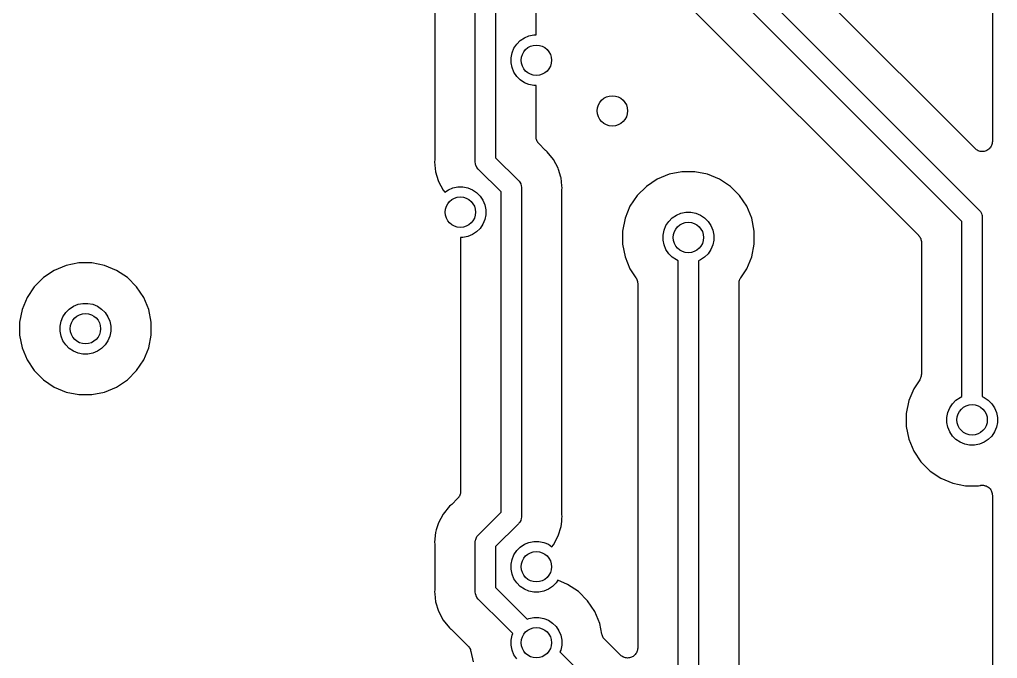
# Model space of a CAD drawing. Extents: x 4.8 to 7.88, y -6.14 to -3.94.
# Drawn here: x 5.8425 to 6.2224, y -5.4589 to -5.2106 of the extents above; entities that cross this region are included whole.
import ezdxf

# ---------------------------------------------------------------- set-up
doc = ezdxf.new("R2010")
doc.units = 0
doc.header["$MEASUREMENT"] = 0
doc.layers.add('BLACK', color=7, linetype='CONTINUOUS')

msp = doc.modelspace()

# ---------------------------------------------------------------- linework, layer by layer
at = {"layer": 'BLACK', "linetype": 'CONTINUOUS'}
for p, q in [((5.85562, -4.92486), (6.21525, -5.28448)), ((6.20866, -5.28903), (5.85005, -4.93042)), ((6.21375, -5.26072), (5.92644, -4.9734)), ((6.07546, -5.1781), (6.19176, -5.2944)), ((6.01959, -5.26571), (6.01959, -5.19714)), ((6.00384, -5.19811), (6.00384, -5.26475)), ((6.02746, -5.19858), (6.02746, -5.26428)), ((6.04321, -5.21654), (6.04321, -5.20673)), ((6.22047, -5.2061), (6.22047, -5.25793)), ((6.03458, -5.22172), (6.03566, -5.2201)), ((6.03566, -5.2201), (6.03703, -5.21873)), ((6.03703, -5.21873), (6.03864, -5.21766)), ((6.03864, -5.21766), (6.04044, -5.21691)), ((6.04044, -5.21691), (6.04234, -5.21654)), ((6.04234, -5.21654), (6.04321, -5.21654)), ((6.03346, -5.22541), (6.03384, -5.22351)), ((6.03384, -5.22351), (6.03458, -5.22172)), ((6.03346, -5.22735), (6.03346, -5.22541)), ((6.03384, -5.22925), (6.03346, -5.22735)), ((6.03458, -5.23104), (6.03384, -5.22925)), ((6.03566, -5.23265), (6.03458, -5.23104)), ((6.03703, -5.23402), (6.03566, -5.23265)), ((6.03864, -5.2351), (6.03703, -5.23402)), ((6.04044, -5.23584), (6.03864, -5.2351)), ((6.04234, -5.23622), (6.04044, -5.23584)), ((6.04321, -5.23622), (6.04234, -5.23622)), ((6.04321, -5.25612), (6.04321, -5.23622)), ((6.04325, -5.25649), (6.04321, -5.25612)), ((6.04328, -5.25685), (6.04325, -5.25649)), ((6.04329, -5.25687), (6.04328, -5.25685)), ((6.04329, -5.25689), (6.04329, -5.25687)), ((6.04339, -5.25724), (6.04329, -5.25689)), ((6.04349, -5.25758), (6.04339, -5.25724)), ((6.0435, -5.2576), (6.04349, -5.25758)), ((6.04351, -5.25762), (6.0435, -5.2576)), ((6.04368, -5.25794), (6.04351, -5.25762)), ((6.04385, -5.25827), (6.04368, -5.25794)), ((6.22047, -5.25799), (6.22043, -5.25836)), ((6.22047, -5.25793), (6.22047, -5.25797)), ((6.22047, -5.25797), (6.22047, -5.25797)), ((6.22047, -5.25797), (6.22047, -5.25797)), ((6.22047, -5.25797), (6.22047, -5.25799)), ((6.04386, -5.25828), (6.04385, -5.25827)), ((6.04387, -5.2583), (6.04386, -5.25828)), ((6.0441, -5.25858), (6.04387, -5.2583)), ((6.04433, -5.25887), (6.0441, -5.25858)), ((6.04436, -5.2589), (6.04433, -5.25887)), ((6.04437, -5.25891), (6.04436, -5.2589)), ((6.04436, -5.2589), (6.04436, -5.2589)), ((6.04436, -5.2589), (6.04436, -5.2589)), ((6.04666, -5.2612), (6.04437, -5.25891)), ((6.04679, -5.2613), (6.04666, -5.2612)), ((6.0469, -5.26142), (6.04679, -5.2613)), ((6.04694, -5.26146), (6.0469, -5.26142)), ((6.04755, -5.26195), (6.04694, -5.26146)), ((6.21404, -5.26096), (6.21375, -5.26072)), ((6.21433, -5.2612), (6.21404, -5.26096)), ((6.21434, -5.2612), (6.21433, -5.2612)), ((6.21435, -5.2612), (6.21434, -5.2612)), ((6.21468, -5.26138), (6.21435, -5.2612)), ((6.21501, -5.26156), (6.21468, -5.26138)), ((6.21502, -5.26156), (6.21501, -5.26156)), ((6.21502, -5.26157), (6.21502, -5.26156)), ((6.21538, -5.26168), (6.21502, -5.26157)), ((6.21574, -5.26179), (6.21538, -5.26168)), ((6.21575, -5.26179), (6.21574, -5.26179)), ((6.21576, -5.26179), (6.21575, -5.26179)), ((6.21613, -5.26183), (6.21576, -5.26179)), ((6.21651, -5.26187), (6.21613, -5.26183)), ((6.21652, -5.26187), (6.21651, -5.26187)), ((6.21651, -5.26187), (6.21651, -5.26187)), ((6.21689, -5.26183), (6.21652, -5.26187)), ((6.21727, -5.2618), (6.21689, -5.26183)), ((6.21728, -5.2618), (6.21727, -5.2618)), ((6.21729, -5.2618), (6.21728, -5.2618)), ((6.21764, -5.26169), (6.21729, -5.2618)), ((6.21801, -5.26158), (6.21764, -5.26169)), ((6.21802, -5.26158), (6.21801, -5.26158)), ((6.21836, -5.2614), (6.21802, -5.26158)), ((6.21802, -5.26158), (6.21802, -5.26158)), ((6.21869, -5.26123), (6.21836, -5.2614)), ((6.2187, -5.26122), (6.21869, -5.26123)), ((6.219, -5.26098), (6.2187, -5.26122)), ((6.2187, -5.26122), (6.2187, -5.26122)), ((6.21929, -5.26074), (6.219, -5.26098)), ((6.2193, -5.26074), (6.21929, -5.26074)), ((6.21929, -5.26074), (6.21929, -5.26074)), ((6.21954, -5.26044), (6.2193, -5.26074)), ((6.21978, -5.26016), (6.21954, -5.26044)), ((6.21979, -5.26015), (6.21978, -5.26016)), ((6.21997, -5.25982), (6.21979, -5.26014)), ((6.21979, -5.26014), (6.21979, -5.26015)), ((6.22015, -5.25948), (6.21997, -5.25982)), ((6.22016, -5.25948), (6.22015, -5.25948)), ((6.22027, -5.25912), (6.22016, -5.25947)), ((6.22016, -5.25947), (6.22016, -5.25948)), ((6.22039, -5.25875), (6.22027, -5.25912)), ((6.22043, -5.25836), (6.22039, -5.25874)), ((6.22039, -5.25874), (6.22039, -5.25874)), ((6.22039, -5.25874), (6.22039, -5.25875)), ((6.00382, -5.26513), (6.00375, -5.26591)), ((6.00384, -5.2648), (6.00382, -5.26497)), ((6.00382, -5.26497), (6.00382, -5.26513)), ((6.00384, -5.26475), (6.00384, -5.2648)), ((6.02746, -5.26428), (6.03621, -5.27302)), ((6.05001, -5.26495), (6.04755, -5.26195)), ((6.05183, -5.26837), (6.05001, -5.26495)), ((6.00375, -5.26591), (6.00413, -5.26977)), ((6.01957, -5.26591), (6.01959, -5.26571)), ((6.01965, -5.26668), (6.01957, -5.26591)), ((6.01983, -5.26729), (6.01965, -5.26668)), ((6.01987, -5.26742), (6.01983, -5.26729)), ((6.02024, -5.26811), (6.01987, -5.26742)), ((6.02073, -5.2687), (6.02024, -5.26811)), ((6.02088, -5.26883), (6.02073, -5.2687)), ((6.02962, -5.27757), (6.02088, -5.26883)), ((6.05197, -5.2688), (6.05183, -5.26837)), ((6.05197, -5.26881), (6.05197, -5.2688)), ((6.05286, -5.27176), (6.05197, -5.26881)), ((6.00413, -5.26977), (6.00513, -5.27306)), ((6.00513, -5.27306), (6.00513, -5.27306)), ((6.00513, -5.27306), (6.00525, -5.27348)), ((6.03621, -5.27302), (6.03636, -5.27314)), ((6.03636, -5.27314), (6.03648, -5.27329)), ((6.05296, -5.27208), (6.05286, -5.27176)), ((6.05326, -5.27516), (6.05296, -5.27208)), ((6.09024, -5.2726), (6.08605, -5.2754)), ((6.0949, -5.27067), (6.09024, -5.2726)), ((6.09984, -5.26969), (6.0949, -5.27067)), ((6.10488, -5.26969), (6.09984, -5.26969)), ((6.10983, -5.27067), (6.10488, -5.26969)), ((6.11448, -5.2726), (6.10983, -5.27067)), ((6.11868, -5.2754), (6.11448, -5.2726)), ((6.00525, -5.27348), (6.00708, -5.2769)), ((6.00708, -5.2769), (6.0077, -5.27766)), ((6.0077, -5.27766), (6.00912, -5.27671)), ((6.00912, -5.27671), (6.01091, -5.27597)), ((6.01091, -5.27597), (6.01281, -5.27559)), ((6.01281, -5.27559), (6.01475, -5.27559)), ((6.01475, -5.27559), (6.01665, -5.27597)), ((6.01665, -5.27597), (6.01844, -5.27671)), ((6.01844, -5.27671), (6.02005, -5.27779)), ((6.03648, -5.27329), (6.03648, -5.27329)), ((6.03648, -5.27329), (6.03657, -5.2734)), ((6.03657, -5.2734), (6.03685, -5.27374)), ((6.03685, -5.27374), (6.03721, -5.27442)), ((6.03721, -5.27442), (6.03744, -5.27517)), ((6.03744, -5.27517), (6.0375, -5.27575)), ((6.0375, -5.27575), (6.0375, -5.27575)), ((6.0375, -5.27575), (6.03752, -5.27594)), ((6.03752, -5.27594), (6.0375, -5.27613)), ((6.0375, -5.27613), (6.0375, -5.40351)), ((6.05324, -5.27704), (6.05326, -5.27688)), ((6.05324, -5.2771), (6.05324, -5.27704)), ((6.05334, -5.27594), (6.05326, -5.27516)), ((6.05326, -5.27516), (6.05326, -5.27516)), ((6.05326, -5.27671), (6.05334, -5.27594)), ((6.05326, -5.27688), (6.05326, -5.27671)), ((6.08605, -5.2754), (6.08248, -5.27896)), ((6.12224, -5.27896), (6.11868, -5.2754)), ((6.02005, -5.27779), (6.02142, -5.27916)), ((6.02142, -5.27916), (6.0225, -5.28077)), ((6.0225, -5.28077), (6.02324, -5.28256)), ((6.02962, -5.40207), (6.02962, -5.27757)), ((6.05324, -5.40254), (6.05324, -5.2771)), ((6.08248, -5.27896), (6.07968, -5.28315)), ((6.12504, -5.28315), (6.12224, -5.27896)), ((6.02324, -5.28256), (6.02362, -5.28446)), ((6.02362, -5.28446), (6.02362, -5.2864)), ((6.07968, -5.28315), (6.07776, -5.28781)), ((6.12697, -5.28781), (6.12504, -5.28315)), ((6.21525, -5.28448), (6.2154, -5.2846)), ((6.2154, -5.2846), (6.21589, -5.2852)), ((6.02324, -5.2883), (6.0225, -5.2901)), ((6.02362, -5.2864), (6.02324, -5.2883)), ((6.07776, -5.28781), (6.07677, -5.29276)), ((6.09472, -5.289), (6.09609, -5.28763)), ((6.09609, -5.28763), (6.0977, -5.28655)), ((6.0977, -5.28655), (6.09949, -5.28581)), ((6.09949, -5.28581), (6.10139, -5.28543)), ((6.10139, -5.28543), (6.10333, -5.28543)), ((6.10333, -5.28543), (6.10523, -5.28581)), ((6.10523, -5.28581), (6.10702, -5.28655)), ((6.10702, -5.28655), (6.10864, -5.28763)), ((6.10864, -5.28763), (6.11001, -5.289)), ((6.12795, -5.29276), (6.12697, -5.28781)), ((6.21589, -5.2852), (6.21625, -5.28589)), ((6.21625, -5.28589), (6.21641, -5.2864)), ((6.21641, -5.2864), (6.21646, -5.28655)), ((6.21646, -5.28655), (6.21648, -5.28663)), ((6.21648, -5.28663), (6.21654, -5.28721)), ((6.21654, -5.28721), (6.21654, -5.28721)), ((6.21654, -5.28721), (6.21655, -5.2874)), ((6.21655, -5.2874), (6.21654, -5.28759)), ((6.21654, -5.28759), (6.21654, -5.35712)), ((6.02142, -5.29171), (6.02005, -5.29308)), ((6.0225, -5.2901), (6.02142, -5.29171)), ((6.0929, -5.2924), (6.09364, -5.29061)), ((6.09364, -5.29061), (6.09472, -5.289)), ((6.11001, -5.289), (6.11108, -5.29061)), ((6.11108, -5.29061), (6.11183, -5.2924)), ((6.20866, -5.35712), (6.20866, -5.28903)), ((6.01475, -5.29528), (6.01387, -5.29528)), ((6.01387, -5.29528), (6.01387, -5.39392)), ((6.01665, -5.2949), (6.01475, -5.29528)), ((6.01844, -5.29416), (6.01665, -5.2949)), ((6.02005, -5.29308), (6.01844, -5.29416)), ((6.07677, -5.29276), (6.07677, -5.2978)), ((6.09252, -5.29431), (6.0929, -5.2924)), ((6.09252, -5.29624), (6.09252, -5.29431)), ((6.11183, -5.2924), (6.1122, -5.29431)), ((6.1122, -5.29431), (6.1122, -5.29624)), ((6.12795, -5.2978), (6.12795, -5.29276)), ((6.19176, -5.2944), (6.19177, -5.29441)), ((6.19177, -5.29441), (6.19177, -5.29441)), ((6.19177, -5.29441), (6.19177, -5.29441)), ((6.19177, -5.29441), (6.1918, -5.29444)), ((6.1918, -5.29444), (6.19203, -5.29473)), ((6.19203, -5.29473), (6.19226, -5.29501)), ((6.19226, -5.29501), (6.19227, -5.29503)), ((6.19227, -5.29503), (6.19228, -5.29504)), ((6.19228, -5.29504), (6.19245, -5.29537)), ((6.19245, -5.29537), (6.19262, -5.29569)), ((6.19262, -5.29569), (6.19262, -5.29571)), ((6.19262, -5.29571), (6.19263, -5.29572)), ((6.19263, -5.29572), (6.19273, -5.29607)), ((6.19273, -5.29607), (6.19284, -5.29642)), ((6.07677, -5.2978), (6.07776, -5.30274)), ((6.0929, -5.29815), (6.09252, -5.29624)), ((6.09364, -5.29994), (6.0929, -5.29815)), ((6.11183, -5.29815), (6.11108, -5.29994)), ((6.1122, -5.29624), (6.11183, -5.29815)), ((6.12697, -5.30274), (6.12795, -5.2978)), ((6.19284, -5.29642), (6.19284, -5.29644)), ((6.19284, -5.29644), (6.19285, -5.29646)), ((6.19285, -5.29646), (6.19288, -5.29682)), ((6.19288, -5.29682), (6.19291, -5.29719)), ((6.19291, -5.29719), (6.19291, -5.34835)), ((6.07776, -5.30274), (6.07968, -5.3074)), ((6.09472, -5.30155), (6.09364, -5.29994)), ((6.09609, -5.30292), (6.09472, -5.30155)), ((6.0977, -5.304), (6.09609, -5.30292)), ((6.10864, -5.30292), (6.10702, -5.304)), ((6.11001, -5.30155), (6.10864, -5.30292)), ((6.11108, -5.29994), (6.11001, -5.30155)), ((6.12504, -5.3074), (6.12697, -5.30274)), ((5.86065, -5.3061), (5.85599, -5.30803)), ((5.86559, -5.30512), (5.86065, -5.3061)), ((5.87063, -5.30512), (5.86559, -5.30512)), ((5.87557, -5.3061), (5.87063, -5.30512)), ((5.88023, -5.30803), (5.87557, -5.3061)), ((6.07968, -5.3074), (6.08201, -5.31088)), ((6.09843, -5.3043), (6.0977, -5.304)), ((6.09843, -5.48209), (6.09843, -5.3043)), ((6.10702, -5.304), (6.1063, -5.3043)), ((6.1063, -5.3043), (6.1063, -5.48065)), ((6.12271, -5.31088), (6.12504, -5.3074)), ((5.8518, -5.31083), (5.84823, -5.3144)), ((5.85599, -5.30803), (5.8518, -5.31083)), ((5.88442, -5.31083), (5.88023, -5.30803)), ((5.88799, -5.3144), (5.88442, -5.31083)), ((6.08201, -5.31088), (6.08202, -5.31089)), ((6.08202, -5.31089), (6.08202, -5.31089)), ((6.08202, -5.31089), (6.08202, -5.31089)), ((6.08202, -5.31089), (6.08204, -5.31093)), ((6.08204, -5.31093), (6.08221, -5.31125)), ((6.08221, -5.31125), (6.08238, -5.31157)), ((6.12237, -5.31152), (6.12254, -5.3112)), ((6.12254, -5.3112), (6.12271, -5.31088)), ((5.84823, -5.3144), (5.84543, -5.31859)), ((5.89079, -5.31859), (5.88799, -5.3144)), ((6.08238, -5.31157), (6.08239, -5.31159)), ((6.08239, -5.31159), (6.0824, -5.31161)), ((6.0824, -5.31161), (6.0825, -5.31196)), ((6.0825, -5.31196), (6.0826, -5.31231)), ((6.0826, -5.31231), (6.0826, -5.31233)), ((6.0826, -5.31233), (6.08261, -5.31235)), ((6.08261, -5.31235), (6.08264, -5.31271)), ((6.08264, -5.31271), (6.08268, -5.31307)), ((6.08268, -5.31307), (6.08268, -5.45478)), ((6.12205, -5.31302), (6.12209, -5.31266)), ((6.12205, -5.31306), (6.12205, -5.31302)), ((6.12205, -5.31307), (6.12205, -5.31306)), ((6.12205, -5.31306), (6.12205, -5.31306)), ((6.12205, -5.31306), (6.12205, -5.31306)), ((6.12205, -5.4725), (6.12205, -5.31307)), ((6.12209, -5.31266), (6.12212, -5.3123)), ((6.12212, -5.3123), (6.12213, -5.31227)), ((6.12213, -5.31225), (6.12224, -5.31191)), ((6.12213, -5.31227), (6.12213, -5.31225)), ((6.12224, -5.31191), (6.12235, -5.31156)), ((6.12235, -5.31156), (6.12236, -5.31154)), ((6.12236, -5.31154), (6.12237, -5.31152)), ((5.84543, -5.31859), (5.8435, -5.32324)), ((5.89272, -5.32324), (5.89079, -5.31859)), ((5.86184, -5.32306), (5.86345, -5.32199)), ((5.86345, -5.32199), (5.86524, -5.32124)), ((5.86524, -5.32124), (5.86714, -5.32087)), ((5.86714, -5.32087), (5.86908, -5.32087)), ((5.86908, -5.32087), (5.87098, -5.32124)), ((5.87098, -5.32124), (5.87277, -5.32199)), ((5.87277, -5.32199), (5.87438, -5.32306)), ((5.8435, -5.32324), (5.84252, -5.32819)), ((5.85865, -5.32784), (5.85939, -5.32605)), ((5.85939, -5.32605), (5.86047, -5.32443)), ((5.86047, -5.32443), (5.86184, -5.32306)), ((5.87438, -5.32306), (5.87576, -5.32443)), ((5.87576, -5.32443), (5.87683, -5.32605)), ((5.87683, -5.32605), (5.87757, -5.32784)), ((5.8937, -5.32819), (5.89272, -5.32324)), ((5.84252, -5.32819), (5.84252, -5.33323)), ((5.85827, -5.32974), (5.85865, -5.32784)), ((5.85827, -5.33168), (5.85827, -5.32974)), ((5.87757, -5.32784), (5.87795, -5.32974)), ((5.87795, -5.32974), (5.87795, -5.33168)), ((5.8937, -5.33323), (5.8937, -5.32819)), ((5.84252, -5.33323), (5.8435, -5.33817)), ((5.85865, -5.33358), (5.85827, -5.33168)), ((5.85939, -5.33537), (5.85865, -5.33358)), ((5.87757, -5.33358), (5.87683, -5.33537)), ((5.87795, -5.33168), (5.87757, -5.33358)), ((5.89272, -5.33817), (5.8937, -5.33323)), ((5.86047, -5.33698), (5.85939, -5.33537)), ((5.86184, -5.33835), (5.86047, -5.33698)), ((5.87576, -5.33698), (5.87438, -5.33835)), ((5.87683, -5.33537), (5.87576, -5.33698)), ((5.8435, -5.33817), (5.84543, -5.34283)), ((5.86345, -5.33943), (5.86184, -5.33835)), ((5.86524, -5.34017), (5.86345, -5.33943)), ((5.86714, -5.34055), (5.86524, -5.34017)), ((5.86908, -5.34055), (5.86714, -5.34055)), ((5.87098, -5.34017), (5.86908, -5.34055)), ((5.87277, -5.33943), (5.87098, -5.34017)), ((5.87438, -5.33835), (5.87277, -5.33943)), ((5.89079, -5.34283), (5.89272, -5.33817)), ((5.84543, -5.34283), (5.84823, -5.34702)), ((5.88799, -5.34702), (5.89079, -5.34283)), ((5.84823, -5.34702), (5.8518, -5.35059)), ((5.88442, -5.35059), (5.88799, -5.34702)), ((6.19283, -5.34916), (6.19272, -5.34951)), ((6.19284, -5.34912), (6.19283, -5.34914)), ((6.19283, -5.34914), (6.19283, -5.34916)), ((6.19287, -5.34876), (6.19284, -5.34912)), ((6.19291, -5.3484), (6.19287, -5.34876)), ((6.19291, -5.34835), (6.19291, -5.34836)), ((6.19291, -5.34836), (6.19291, -5.34836)), ((6.19291, -5.34836), (6.19291, -5.34836)), ((6.19291, -5.34836), (6.19291, -5.3484)), ((5.8518, -5.35059), (5.85599, -5.35339)), ((5.88023, -5.35339), (5.88442, -5.35059)), ((6.19225, -5.35053), (6.18992, -5.35402)), ((6.19242, -5.35021), (6.19225, -5.35053)), ((6.1926, -5.3499), (6.19242, -5.35021)), ((6.19261, -5.34986), (6.1926, -5.34988)), ((6.1926, -5.34988), (6.1926, -5.3499)), ((6.19272, -5.34951), (6.19261, -5.34986)), ((5.85599, -5.35339), (5.86065, -5.35532)), ((5.86065, -5.35532), (5.86559, -5.3563)), ((5.86559, -5.3563), (5.87063, -5.3563)), ((5.87063, -5.3563), (5.87557, -5.35532)), ((5.87557, -5.35532), (5.88023, -5.35339)), ((6.18992, -5.35402), (6.18799, -5.35868)), ((6.18799, -5.35868), (6.18701, -5.36362)), ((6.20388, -5.36148), (6.20495, -5.35987)), ((6.20495, -5.35987), (6.20632, -5.3585)), ((6.20632, -5.3585), (6.20794, -5.35742)), ((6.20794, -5.35742), (6.20866, -5.35712)), ((6.21654, -5.35712), (6.21726, -5.35742)), ((6.21726, -5.35742), (6.21887, -5.3585)), ((6.21887, -5.3585), (6.22024, -5.35987)), ((6.22024, -5.35987), (6.22132, -5.36148)), ((6.18701, -5.36362), (6.18701, -5.36866)), ((6.20276, -5.36517), (6.20313, -5.36327)), ((6.20313, -5.36327), (6.20388, -5.36148)), ((6.22132, -5.36148), (6.22206, -5.36327)), ((6.22206, -5.36327), (6.22244, -5.36517)), ((6.20276, -5.36711), (6.20276, -5.36517)), ((6.20313, -5.36901), (6.20276, -5.36711)), ((6.22244, -5.36711), (6.22206, -5.36901)), ((6.22244, -5.36517), (6.22244, -5.36711)), ((6.18701, -5.36866), (6.18799, -5.37361)), ((6.20388, -5.3708), (6.20313, -5.36901)), ((6.20495, -5.37242), (6.20388, -5.3708)), ((6.22132, -5.3708), (6.22024, -5.37242)), ((6.22206, -5.36901), (6.22132, -5.3708)), ((6.18799, -5.37361), (6.18992, -5.37826)), ((6.20632, -5.37379), (6.20495, -5.37242)), ((6.20794, -5.37486), (6.20632, -5.37379)), ((6.20973, -5.37561), (6.20794, -5.37486)), ((6.21163, -5.37598), (6.20973, -5.37561)), ((6.21547, -5.37561), (6.21357, -5.37598)), ((6.21726, -5.37486), (6.21547, -5.37561)), ((6.21887, -5.37379), (6.21726, -5.37486)), ((6.22024, -5.37242), (6.21887, -5.37379)), ((6.18992, -5.37826), (6.19272, -5.38245)), ((6.21357, -5.37598), (6.21163, -5.37598)), ((6.19272, -5.38245), (6.19629, -5.38602)), ((6.19629, -5.38602), (6.20048, -5.38882)), ((6.20048, -5.38882), (6.20513, -5.39075)), ((6.20513, -5.39075), (6.21008, -5.39173)), ((6.01379, -5.39474), (6.01368, -5.39508)), ((6.0138, -5.3947), (6.01379, -5.39472)), ((6.01379, -5.39472), (6.01379, -5.39474)), ((6.01383, -5.39433), (6.0138, -5.3947)), ((6.01387, -5.39397), (6.01383, -5.39433)), ((6.01387, -5.39392), (6.01387, -5.39393)), ((6.01387, -5.39393), (6.01387, -5.39393)), ((6.01387, -5.39393), (6.01387, -5.39393)), ((6.01387, -5.39393), (6.01387, -5.39397)), ((6.21008, -5.39173), (6.21512, -5.39173)), ((6.21512, -5.39173), (6.21577, -5.3916)), ((6.21577, -5.3916), (6.2158, -5.3916)), ((6.2158, -5.3916), (6.21582, -5.39159)), ((6.2158, -5.3916), (6.2158, -5.3916)), ((6.2158, -5.3916), (6.2158, -5.3916)), ((6.21582, -5.39159), (6.21619, -5.39156)), ((6.21619, -5.39156), (6.21656, -5.39153)), ((6.21656, -5.39153), (6.21657, -5.39153)), ((6.21657, -5.39153), (6.21659, -5.39153)), ((6.21659, -5.39153), (6.21696, -5.39157)), ((6.21696, -5.39157), (6.21733, -5.39161)), ((6.21733, -5.39161), (6.21734, -5.39161)), ((6.21734, -5.39161), (6.21735, -5.39161)), ((6.21735, -5.39161), (6.2177, -5.39172)), ((6.2177, -5.39172), (6.21806, -5.39184)), ((6.21806, -5.39184), (6.21807, -5.39184)), ((6.21807, -5.39184), (6.21808, -5.39184)), ((6.21808, -5.39184), (6.21841, -5.39202)), ((6.21841, -5.39202), (6.21874, -5.3922)), ((6.21874, -5.3922), (6.21875, -5.39221)), ((6.21875, -5.39221), (6.21876, -5.39221)), ((6.21876, -5.39221), (6.21904, -5.39245)), ((6.21904, -5.39245), (6.21933, -5.39269)), ((6.21933, -5.39269), (6.21934, -5.3927)), ((6.21934, -5.3927), (6.21935, -5.39271)), ((6.21935, -5.39271), (6.21958, -5.393)), ((6.21958, -5.393), (6.21981, -5.39329)), ((6.21981, -5.39329), (6.21982, -5.3933)), ((6.21982, -5.3933), (6.21983, -5.39331)), ((6.21983, -5.39331), (6.22, -5.39364)), ((6.22, -5.39364), (6.22018, -5.39396)), ((6.22018, -5.39396), (6.22018, -5.39398)), ((6.22018, -5.39398), (6.22018, -5.39399)), ((6.22018, -5.39399), (6.22029, -5.39434)), ((6.22029, -5.39434), (6.2204, -5.3947)), ((6.2204, -5.3947), (6.2204, -5.39471)), ((6.2204, -5.39471), (6.2204, -5.39472)), ((6.2204, -5.39472), (6.22044, -5.3951)), ((6.01272, -5.3967), (6.01043, -5.39899)), ((6.01295, -5.39642), (6.01272, -5.3967)), ((6.01319, -5.39614), (6.01295, -5.39642)), ((6.0132, -5.39612), (6.01319, -5.39614)), ((6.01321, -5.39611), (6.0132, -5.39612)), ((6.01338, -5.39579), (6.01321, -5.39611)), ((6.01356, -5.39547), (6.01338, -5.39579)), ((6.01357, -5.39543), (6.01356, -5.39545)), ((6.01356, -5.39545), (6.01356, -5.39547)), ((6.01368, -5.39508), (6.01357, -5.39543)), ((6.22044, -5.3951), (6.22047, -5.39546)), ((6.22047, -5.39546), (6.22047, -5.56305)), ((6.00954, -5.39975), (6.00708, -5.40274)), ((6.01014, -5.39925), (6.00954, -5.39975)), ((6.01026, -5.39914), (6.01014, -5.39925)), ((6.01039, -5.39903), (6.01026, -5.39914)), ((6.01043, -5.39899), (6.01039, -5.39903)), ((6.02088, -5.41081), (6.02962, -5.40207)), ((6.00525, -5.40616), (6.00444, -5.40883)), ((6.00708, -5.40274), (6.00525, -5.40616)), ((6.03671, -5.40607), (6.03648, -5.40635)), ((6.03685, -5.4059), (6.03671, -5.40607)), ((6.03721, -5.40522), (6.03685, -5.4059)), ((6.03744, -5.40447), (6.03721, -5.40522)), ((6.0375, -5.4039), (6.03744, -5.40447)), ((6.0375, -5.40351), (6.03752, -5.4037)), ((6.03752, -5.4037), (6.0375, -5.4039)), ((6.0375, -5.4039), (6.0375, -5.4039)), ((6.05296, -5.40756), (6.05315, -5.40563)), ((6.05315, -5.40563), (6.05326, -5.40448)), ((6.05315, -5.40563), (6.05315, -5.40563)), ((6.05326, -5.40271), (6.05324, -5.40254)), ((6.05326, -5.40287), (6.05326, -5.40271)), ((6.05326, -5.40293), (6.05326, -5.40287)), ((6.05334, -5.4037), (6.05326, -5.40293)), ((6.05326, -5.40448), (6.05334, -5.4037)), ((6.05326, -5.40448), (6.05326, -5.40448)), ((6.00413, -5.40988), (6.00375, -5.41373)), ((6.00444, -5.40883), (6.00413, -5.40988)), ((6.00444, -5.40883), (6.00444, -5.40883)), ((6.03621, -5.40662), (6.02746, -5.41536)), ((6.03636, -5.4065), (6.03621, -5.40662)), ((6.03648, -5.40635), (6.03636, -5.4065)), ((6.03648, -5.40635), (6.03648, -5.40635)), ((6.05183, -5.41127), (6.05294, -5.40761)), ((6.05294, -5.40761), (6.05296, -5.40756)), ((6.05294, -5.40761), (6.05294, -5.40761)), ((6.00375, -5.41373), (6.00382, -5.41451)), ((6.01957, -5.41373), (6.01959, -5.41354)), ((6.01959, -5.41393), (6.01957, -5.41373)), ((6.01959, -5.41354), (6.01965, -5.41296)), ((6.01959, -5.41354), (6.01959, -5.41354)), ((6.01965, -5.41296), (6.01967, -5.41288)), ((6.01967, -5.41288), (6.01976, -5.41259)), ((6.01976, -5.41259), (6.01987, -5.41222)), ((6.01987, -5.41222), (6.02024, -5.41154)), ((6.02024, -5.41154), (6.02073, -5.41094)), ((6.02073, -5.41094), (6.02088, -5.41081)), ((6.03864, -5.41451), (6.04044, -5.41376)), ((6.04044, -5.41376), (6.04234, -5.41339)), ((6.04234, -5.41339), (6.04428, -5.41339)), ((6.04428, -5.41339), (6.04618, -5.41376)), ((6.04618, -5.41376), (6.04797, -5.41451)), ((6.05001, -5.41469), (6.05183, -5.41127)), ((6.00382, -5.41451), (6.00383, -5.41456)), ((6.00383, -5.41456), (6.00383, -5.41473)), ((6.00383, -5.41473), (6.00384, -5.41489)), ((6.00384, -5.41489), (6.00384, -5.43182)), ((6.01959, -5.43278), (6.01959, -5.41393)), ((6.02746, -5.41536), (6.02746, -5.43135)), ((6.03458, -5.41857), (6.03566, -5.41695)), ((6.03566, -5.41695), (6.03703, -5.41558)), ((6.03703, -5.41558), (6.03864, -5.41451)), ((6.04797, -5.41451), (6.04938, -5.41545)), ((6.04938, -5.41545), (6.05001, -5.41469)), ((6.03346, -5.42226), (6.03384, -5.42036)), ((6.03384, -5.42036), (6.03458, -5.41857)), ((6.03346, -5.4242), (6.03346, -5.42226)), ((6.03384, -5.4261), (6.03346, -5.4242)), ((6.03458, -5.42789), (6.03384, -5.4261)), ((6.03566, -5.4295), (6.03458, -5.42789)), ((6.05162, -5.4285), (6.05095, -5.4295)), ((6.05543, -5.43008), (6.05162, -5.4285)), ((6.00382, -5.4322), (6.00375, -5.43298)), ((6.00384, -5.43187), (6.00382, -5.43204)), ((6.00382, -5.43204), (6.00382, -5.4322)), ((6.00384, -5.43182), (6.00384, -5.43187)), ((6.01957, -5.43298), (6.01959, -5.43278)), ((6.02746, -5.43135), (6.03638, -5.44027)), ((6.03703, -5.43087), (6.03566, -5.4295)), ((6.03864, -5.43195), (6.03703, -5.43087)), ((6.04044, -5.43269), (6.03864, -5.43195)), ((6.04234, -5.43307), (6.04044, -5.43269)), ((6.04618, -5.43269), (6.04428, -5.43307)), ((6.04797, -5.43195), (6.04618, -5.43269)), ((6.04958, -5.43087), (6.04797, -5.43195)), ((6.05095, -5.4295), (6.04958, -5.43087)), ((6.05962, -5.43288), (6.05543, -5.43008)), ((6.00375, -5.43298), (6.00382, -5.43375)), ((6.00382, -5.43375), (6.00382, -5.43375)), ((6.00382, -5.43375), (6.00413, -5.43684)), ((6.01965, -5.43375), (6.01957, -5.43298)), ((6.01986, -5.43444), (6.01965, -5.43375)), ((6.01987, -5.43449), (6.01986, -5.43444)), ((6.02024, -5.43517), (6.01987, -5.43449)), ((6.02073, -5.43577), (6.02024, -5.43517)), ((6.02088, -5.4359), (6.02073, -5.43577)), ((6.03082, -5.44583), (6.02088, -5.4359)), ((6.04428, -5.43307), (6.04234, -5.43307)), ((6.06318, -5.43644), (6.05962, -5.43288)), ((6.06599, -5.44063), (6.06318, -5.43644)), ((6.00413, -5.43684), (6.00525, -5.44055)), ((6.03638, -5.44027), (6.03639, -5.44027)), ((6.03639, -5.44027), (6.03971, -5.44359)), ((6.00525, -5.44055), (6.00708, -5.44397)), ((6.00708, -5.44397), (6.00954, -5.44696)), ((6.03971, -5.44359), (6.04044, -5.44329)), ((6.04044, -5.44329), (6.04234, -5.44291)), ((6.04234, -5.44291), (6.04428, -5.44291)), ((6.04428, -5.44291), (6.04618, -5.44329)), ((6.04618, -5.44329), (6.04797, -5.44403)), ((6.04797, -5.44403), (6.04958, -5.44511)), ((6.06791, -5.44529), (6.06599, -5.44063)), ((6.00954, -5.44696), (6.01014, -5.44746)), ((6.01014, -5.44746), (6.01018, -5.44749)), ((6.01018, -5.44749), (6.0103, -5.44761)), ((6.0103, -5.44761), (6.01043, -5.44772)), ((6.01043, -5.44772), (6.0168, -5.45409)), ((6.03414, -5.44916), (6.03082, -5.44583)), ((6.03082, -5.44583), (6.03082, -5.44583)), ((6.04958, -5.44511), (6.05095, -5.44648)), ((6.05095, -5.44648), (6.05203, -5.44809)), ((6.06873, -5.4494), (6.06791, -5.44529)), ((6.03346, -5.45179), (6.03384, -5.44988)), ((6.03346, -5.45373), (6.03346, -5.45179)), ((6.03384, -5.44988), (6.03414, -5.44916)), ((6.05203, -5.44809), (6.05277, -5.44988)), ((6.05277, -5.44988), (6.05315, -5.45179)), ((6.05315, -5.45179), (6.05315, -5.45373)), ((6.06884, -5.44975), (6.06873, -5.4494)), ((6.06894, -5.4501), (6.06884, -5.44975)), ((6.06895, -5.45012), (6.06894, -5.4501)), ((6.06895, -5.45014), (6.06895, -5.45012)), ((6.06913, -5.45046), (6.06895, -5.45014)), ((6.06929, -5.45078), (6.06913, -5.45046)), ((6.06931, -5.4508), (6.06929, -5.45078)), ((6.06932, -5.45082), (6.06931, -5.4508)), ((6.06955, -5.4511), (6.06932, -5.45082)), ((6.06977, -5.45138), (6.06955, -5.4511)), ((6.0698, -5.45141), (6.06977, -5.45138)), ((6.06981, -5.45142), (6.0698, -5.45141)), ((6.0698, -5.45141), (6.0698, -5.45141)), ((6.0698, -5.45141), (6.0698, -5.45141)), ((6.07596, -5.45757), (6.06981, -5.45142)), ((6.0168, -5.45409), (6.01681, -5.4541)), ((6.01681, -5.4541), (6.01681, -5.4541)), ((6.01681, -5.4541), (6.01681, -5.4541)), ((6.01681, -5.4541), (6.01684, -5.45413)), ((6.01684, -5.45413), (6.01707, -5.45441)), ((6.01707, -5.45441), (6.0173, -5.45469)), ((6.0173, -5.45469), (6.01731, -5.45471)), ((6.01731, -5.45471), (6.01732, -5.45473)), ((6.01732, -5.45473), (6.01749, -5.45505)), ((6.01749, -5.45505), (6.01766, -5.45537)), ((6.01766, -5.45537), (6.01767, -5.45539)), ((6.01767, -5.45539), (6.01768, -5.45541)), ((6.01768, -5.45541), (6.01778, -5.45576)), ((6.03384, -5.45563), (6.03346, -5.45373)), ((6.03458, -5.45742), (6.03384, -5.45563)), ((6.05277, -5.45563), (6.05247, -5.45635)), ((6.05315, -5.45373), (6.05277, -5.45563)), ((6.08259, -5.4556), (6.08247, -5.45597)), ((6.08263, -5.45522), (6.08259, -5.45559)), ((6.08259, -5.45559), (6.08259, -5.45559)), ((6.08259, -5.45559), (6.08259, -5.4556)), ((6.08268, -5.45484), (6.08263, -5.45522)), ((6.08268, -5.45478), (6.08268, -5.45482)), ((6.08268, -5.45482), (6.08268, -5.45482)), ((6.08268, -5.45482), (6.08268, -5.45482)), ((6.08268, -5.45482), (6.08268, -5.45484)), ((6.01778, -5.45576), (6.01788, -5.45611)), ((6.01788, -5.45611), (6.0187, -5.46022)), ((6.03566, -5.45903), (6.03458, -5.45742)), ((6.05247, -5.45635), (6.08532, -5.48921)), ((6.07625, -5.45781), (6.07596, -5.45757)), ((6.07654, -5.45805), (6.07625, -5.45781)), ((6.07655, -5.45805), (6.07654, -5.45805)), ((6.07654, -5.45805), (6.07654, -5.45805)), ((6.07689, -5.45823), (6.07655, -5.45805)), ((6.07721, -5.45841), (6.07689, -5.45823)), ((6.07722, -5.45841), (6.07721, -5.45841)), ((6.07723, -5.45842), (6.07722, -5.45841)), ((6.07759, -5.45853), (6.07723, -5.45842)), ((6.07795, -5.45864), (6.07759, -5.45853)), ((6.07796, -5.45864), (6.07795, -5.45864)), ((6.07833, -5.45868), (6.07796, -5.45864)), ((6.07796, -5.45864), (6.07796, -5.45864)), ((6.07871, -5.45872), (6.07833, -5.45868)), ((6.07872, -5.45872), (6.07871, -5.45872)), ((6.07873, -5.45872), (6.07872, -5.45872)), ((6.0791, -5.45868), (6.07873, -5.45872)), ((6.07948, -5.45865), (6.0791, -5.45868)), ((6.07949, -5.45865), (6.07948, -5.45865)), ((6.07948, -5.45865), (6.07948, -5.45865)), ((6.07986, -5.45854), (6.07949, -5.45865)), ((6.08022, -5.45843), (6.07986, -5.45854)), ((6.08023, -5.45843), (6.08022, -5.45843)), ((6.08022, -5.45843), (6.08022, -5.45843)), ((6.08057, -5.45825), (6.08023, -5.45843)), ((6.0809, -5.45808), (6.08057, -5.45825)), ((6.08091, -5.45807), (6.0809, -5.45807)), ((6.0809, -5.45807), (6.0809, -5.45808)), ((6.08121, -5.45782), (6.08091, -5.45807)), ((6.08149, -5.4576), (6.08121, -5.45782)), ((6.0815, -5.45759), (6.08149, -5.4576)), ((6.08175, -5.45729), (6.0815, -5.45759)), ((6.0815, -5.45759), (6.0815, -5.45759)), ((6.08199, -5.45701), (6.08175, -5.45729)), ((6.082, -5.457), (6.08199, -5.457)), ((6.08199, -5.457), (6.08199, -5.45701)), ((6.08218, -5.45667), (6.082, -5.457)), ((6.08236, -5.45633), (6.08218, -5.45667)), ((6.08247, -5.45597), (6.08236, -5.45632)), ((6.08236, -5.45632), (6.08236, -5.45633)), ((6.08236, -5.45633), (6.08236, -5.45633))]:
    msp.add_line(p, q, dxfattribs=at)
at = {"layer": 'BLACK'}
for centre in [(6.04331, -5.22638), (6.07283, -5.24606), (6.01378, -5.28543), (6.10236, -5.29528), (5.86811, -5.33071), (6.2126, -5.36614), (6.04331, -5.42323), (6.04331, -5.45276)]:
    msp.add_circle(centre, 0.00591, dxfattribs=at)

doc.saveas('drawing.dxf')
